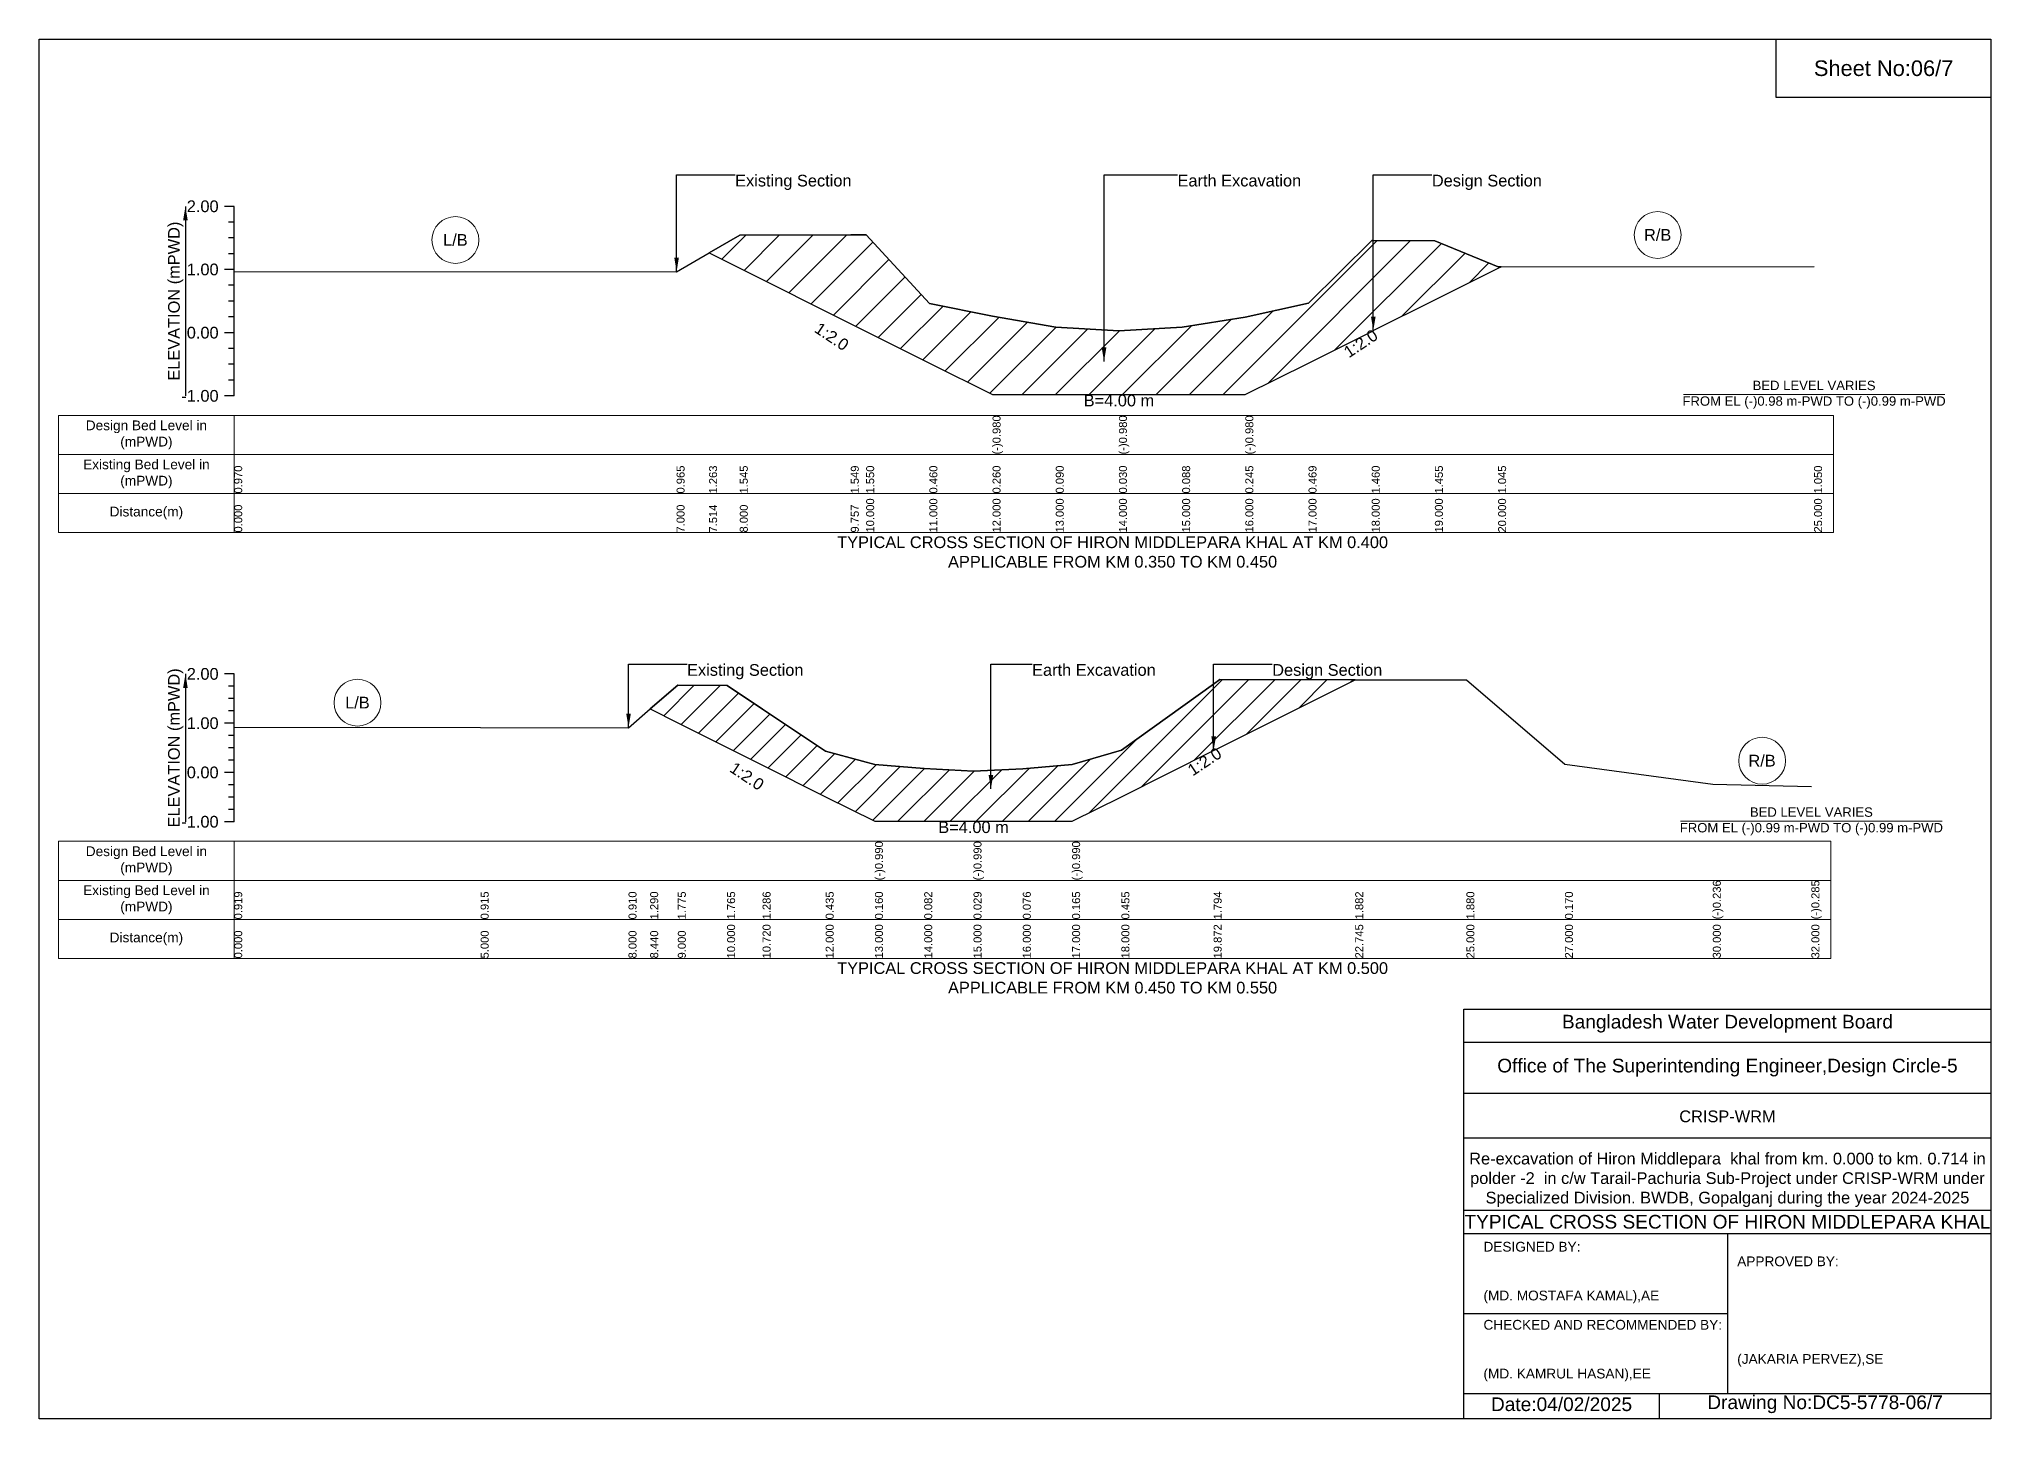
# Model space of a CAD drawing. Header units: inches. Extents: x 91000 to 178000, y -5656 to 6922.
# Drawn here: x 150000 to 158000, y -5656 to 0 of the extents above; entities that cross this region are included whole.
import ezdxf

# ---------------------------------------------------------------- set-up
doc = ezdxf.new("R2010")
doc.units = ezdxf.units.IN
doc.header["$LTSCALE"] = 7
doc.header["$MEASUREMENT"] = 0
for name, color, linetype, lineweight in [('Cross section Data Border', 7, 'Continuous', 9), ('Cross Section Labels', 7, 'Continuous', 9), ('Existing_Bed_Level for Xsection', 7, 'Continuous', 25)]:
    doc.layers.add(name, color=color, linetype=linetype, lineweight=lineweight)
doc.styles.get("Standard").update_dxf_attribs({"font": 'arial.ttf'})
doc.dimstyles.get("Standard").update_dxf_attribs({"dimtxt": 0.18, "dimasz": 0.18, "dimexe": 0.18, "dimexo": 0.0625, "dimgap": 0.09, "dimtad": 0, "dimtih": 1, "dimtoh": 1, "dimdec": 4, "dimzin": 0, "dimdsep": 46, "dimtxsty": 'Standard', "dimcen": 0.09, "dimadec": 0, "dimazin": 0, "dimtfac": 1, "dimtdec": 4, "dimtofl": 0, "dimtmove": 0, "dimatfit": 3, "dimfxl": 1, "dimtolj": 1, "dimtzin": 0, "dimarcsym": 0})

msp = doc.modelspace()

# ---------------------------------------------------------------- hatches: boundary and pattern name
at = {"layer": 'Existing_Bed_Level for Xsection'}
h = msp.add_hatch(dxfattribs=at)
h.set_pattern_fill('ANSI31', color=256, scale=777, style=0)
h.paths.add_polyline_path([(152746.1, -876.6), (152872, -939.6), (153327, -1167.1), (153390, -1198.6), (153649, -1328.1), (153908, -1457.6), (154167, -1457.6), (154426, -1457.6), (154685, -1457.6), (154944, -1457.6), (155203, -1328.1), (155462, -1198.6), (155468.5, -1195.3), (155721, -1069.1), (155980, -939.6), (155993, -933.1), (155980, -933.1), (155721, -826.9), (155468.5, -825.7), (155462, -825.6), (155203, -1082.3), (154944, -1140.3), (154685, -1181), (154426, -1196), (154167, -1180.5), (153908, -1136.4), (153649, -1084.6), (153390, -802.3), (153327, -802.5), (152872, -803.6)])
h = msp.add_hatch(dxfattribs=at)
h.set_pattern_fill('ANSI31', color=256, scale=606, style=0)
h.paths.add_polyline_path([(152504.8, -2745.8), (152618, -2802.4), (152820, -2903.4), (152965.4, -2976.1), (153224, -3105.4), (153426, -3206.4), (153628, -3206.4), (153830, -3206.4), (154032, -3206.4), (154234, -3206.4), (154436, -3105.4), (154814.2, -2916.3), (154840, -2903.4), (155394.4, -2626.2), (154840, -2625.7), (154814.2, -2644.1), (154436, -2914.5), (154234, -2973.1), (154032, -2991.1), (153830, -3000.6), (153628, -2989.9), (153426, -2974.1), (153224, -2918.6), (152965.4, -2746.6), (152820, -2649.9), (152618, -2647.9)])

# ---------------------------------------------------------------- linework, layer by layer
for points in [[(150000, 0), (158000, 0), (158000, -5656), (150000, -5656)], [(157120, 0), (158000, 0), (158000, -240), (157120, -240)]]:
    msp.add_lwpolyline(points, close=True)
for points in [[(155840, -5656), (155840, -3976), (158000, -3976)], [(155840, -4112), (158000, -4112)], [(155840, -4320), (158000, -4320)], [(155840, -4504), (158000, -4504)], [(155840, -4800), (158000, -4800)], [(155840, -4896), (158000, -4896)], [(156920, -4896), (156920, -5552)], [(155840, -5224), (156920, -5224)], [(155840, -5552), (158000, -5552)], [(156640, -5552), (156640, -5656)]]:
    msp.add_lwpolyline(points)
at = {"layer": 'Cross section Data Border'}
for points in [[(150080, -1542.8), (157355, -1542.8), (157355, -2022.8), (150080, -2022.8)], [(150080, -3288.4), (157344, -3288.4), (157344, -3768.4), (150080, -3768.4)]]:
    msp.add_lwpolyline(points, close=True, dxfattribs=at)
for points in [[(150800, -1542.8), (150800, -2022.8)], [(150080, -1702.8), (157355, -1702.8)], [(150080, -1862.8), (157355, -1862.8)], [(150800, -3288.4), (150800, -3768.4)], [(150080, -3448.4), (157344, -3448.4)], [(150080, -3608.4), (157344, -3608.4)]]:
    msp.add_lwpolyline(points, dxfattribs=at)
at = {"layer": 'Cross Section Labels'}
for points in [[(156739.2, -1457.6), (157810.8, -1457.6)], [(156728.2, -3206.4), (157799.8, -3206.4)]]:
    msp.add_lwpolyline(points, dxfattribs=at)
for centre in [(156634, -803), (151706.5, -823.7), (151305, -2720.2), (157062, -2958.1)]:
    msp.add_circle(centre, 96, dxfattribs=at)
at = {"layer": 'Existing_Bed_Level for Xsection'}
for points in [[(150800, -685.8), (150760, -685.8)], [(150800, -1462.8), (150800, -1203.8), (150800, -944.8), (150800, -685.8)], [(150800, -750.5), (150776, -750.5)], [(150800, -815.3), (150776, -815.3)], [(150800, -952.5), (152613, -953.8), (152746.1, -876.6), (152872, -803.6), (153327, -802.5), (153390, -802.3), (153649, -1084.6), (153908, -1136.4), (153908, -1136.4), (154167, -1180.5), (154426, -1196), (154426, -1196), (154685, -1181), (154944, -1140.3), (154944, -1140.3), (155203, -1082.3), (155462, -825.6), (155468.5, -825.7), (155721, -826.9), (155980, -933.1), (155993, -933.1), (157275, -931.8)], [(150800, -944.8), (150760, -944.8)], [(150800, -880), (150776, -880)], [(150800, -1009.5), (150776, -1009.5)], [(150800, -1074.3), (150776, -1074.3)], [(150800, -1139), (150776, -1139)], [(150800, -1203.8), (150760, -1203.8)], [(150800, -1268.5), (150776, -1268.5)], [(150800, -1333.3), (150776, -1333.3)], [(150800, -1398), (150776, -1398)], [(150800, -1462.8), (150760, -1462.8)], [(150800, -2602.4), (150760, -2602.4)], [(150800, -3208.4), (150800, -3006.4), (150800, -2804.4), (150800, -2602.4)], [(150800, -2820.8), (151810, -2821.6), (152416, -2822.6), (152504.8, -2745.8), (152618, -2647.9), (152820, -2649.9), (152965.4, -2746.6), (153224, -2918.6), (153426, -2974.1), (153426, -2974.1), (153628, -2989.9), (153830, -3000.6), (153830, -3000.6), (154032, -2991.1), (154234, -2973.1), (154234, -2973.1), (154436, -2914.5), (154814.2, -2644.1), (154840, -2625.7), (155394.4, -2626.2), (155850, -2626.7), (156254, -2972.1), (156860, -3054.1), (157264, -3064)], [(150800, -2652.9), (150776, -2652.9)], [(150800, -2703.4), (150776, -2703.4)], [(150800, -2753.9), (150776, -2753.9)], [(150800, -2804.4), (150760, -2804.4)], [(150800, -2854.9), (150776, -2854.9)], [(150800, -2905.4), (150776, -2905.4)], [(150800, -2955.9), (150776, -2955.9)], [(150800, -3006.4), (150760, -3006.4)], [(150800, -3056.9), (150776, -3056.9)], [(150800, -3107.4), (150776, -3107.4)], [(150800, -3157.9), (150776, -3157.9)], [(150800, -3208.4), (150760, -3208.4)]]:
    msp.add_lwpolyline(points, dxfattribs=at)
for points in [[(152746.1, -876.6), (152746.1, -876.6), (152872, -939.6), (153327, -1167.1), (153390, -1198.6), (153649, -1328.1), (153908, -1457.6), (153908, -1457.6), (154167, -1457.6), (154426, -1457.6), (154426, -1457.6), (154685, -1457.6), (154944, -1457.6), (154944, -1457.6), (155203, -1328.1), (155462, -1198.6), (155468.5, -1195.3), (155721, -1069.1), (155980, -939.6), (155993, -933.1), (155993, -933.1), (155993, -933.1), (155980, -933.1), (155721, -826.9), (155468.5, -825.7), (155462, -825.6), (155203, -1082.3), (154944, -1140.3), (154944, -1140.3), (154685, -1181), (154426, -1196), (154426, -1196), (154167, -1180.5), (153908, -1136.4), (153908, -1136.4), (153649, -1084.6), (153390, -802.3), (153327, -802.5), (152872, -803.6), (152746.1, -876.6)], [(152504.8, -2745.8), (152504.8, -2745.8), (152618, -2802.4), (152820, -2903.4), (152965.4, -2976.1), (153224, -3105.4), (153426, -3206.4), (153426, -3206.4), (153628, -3206.4), (153830, -3206.4), (153830, -3206.4), (154032, -3206.4), (154234, -3206.4), (154234, -3206.4), (154436, -3105.4), (154814.2, -2916.3), (154840, -2903.4), (155394.4, -2626.2), (155394.4, -2626.2), (155394.4, -2626.2), (154840, -2625.7), (154814.2, -2644.1), (154436, -2914.5), (154234, -2973.1), (154234, -2973.1), (154032, -2991.1), (153830, -3000.6), (153830, -3000.6), (153628, -2989.9), (153426, -2974.1), (153426, -2974.1), (153224, -2918.6), (152965.4, -2746.6), (152820, -2649.9), (152618, -2647.9), (152504.8, -2745.8)]]:
    msp.add_lwpolyline(points, close=True, dxfattribs=at)

# ---------------------------------------------------------------- texts
at = {"attachment_point": 5}
for s, insert, char_height in [('Sheet No:06/7', (157560, -120), 64), ('Bangladesh Water Development Board', (156920, -4036), 56), ('Office of The Superintending Engineer,Design Circle-5', (156920, -4216), 56)]:
    msp.add_mtext(s, dxfattribs=dict(at, insert=insert, char_height=char_height))
for s, insert, char_height, width, attachment_point in [('CRISP-WRM', (156920, -4416), 48, 2240, 5), ('Re-excavation of Hiron Middlepara  khal from km. 0.000 to km. 0.714 in polder -2  in c/w Tarail-Pachuria Sub-Project under CRISP-WRM under Specialized Division. BWDB, Gopalganj during the year 2024-2025', (156920, -4676), 48, 2160, 5), ('TYPICAL CROSS SECTION OF HIRON MIDDLEPARA KHAL', (156920, -4848), 56, 2240, 5), ('DESIGNED BY:^J^J^J(MD. MOSTAFA KAMAL),AE', (155920, -5056), 40, 1120, 4), ('APPROVED BY:^J^J^J^J^J^J(JAKARIA PERVEZ),SE', (156960, -5216), 40, 1120, 4), ('CHECKED AND RECOMMENDED BY:^J^J^J(MD. KAMRUL HASAN),EE', (155920, -5376), 40, 1120, 4), ('Date:04/02/2025', (156240, -5596), 56, 1120, 5), ('Drawing No:DC5-5778-06/7', (157320, -5596), 56, 1760, 5)]:
    msp.add_mtext(s, dxfattribs=dict(insert=insert, char_height=char_height, width=width, attachment_point=attachment_point))
at = {"layer": 'Cross section Data Border', "char_height": 40, "width": 640, "attachment_point": 5}
for s, insert in [('Design Bed Level in (mPWD)', (150440, -1622.8)), ('Existing Bed Level in (mPWD)', (150440, -1782.8)), ('Distance(m)', (150440, -1942.8)), ('Design Bed Level in (mPWD)', (150440, -3368.4)), ('Existing Bed Level in (mPWD)', (150440, -3528.4)), ('Distance(m)', (150440, -3688.4))]:
    msp.add_mtext(s, dxfattribs=dict(at, insert=insert))
at = {"layer": 'Cross Section Labels'}
for s, insert, char_height, attachment_point in [('Existing Section', (152853, -556.3), 48, 1), ('Earth Excavation', (154666, -556.3), 48, 1), ('Design Section', (155708.5, -556.3), 48, 1), ('L/B', (151706.5, -823.7), 48, 5), ('R/B', (156634, -803), 48, 5), ('BED LEVEL VARIES ^JFROM EL (-)0.98 m-PWD TO (-)0.99 m-PWD', (157275, -1457.6), 38.4, 5), ('B=4.00 m', (154426, -1457.6), 48, 2), ('TYPICAL CROSS SECTION OF HIRON MIDDLEPARA KHAL AT KM 0.400^JAPPLICABLE FROM KM 0.350 TO KM 0.450', (154400, -2102.8), 48, 5), ('Existing Section', (152656, -2562), 48, 1), ('Earth Excavation', (154070, -2562), 48, 1), ('Design Section', (155054.2, -2562), 48, 1), ('L/B', (151305, -2720.2), 48, 5), ('R/B', (157062, -2958.1), 48, 5), ('BED LEVEL VARIES ^JFROM EL (-)0.99 m-PWD TO (-)0.99 m-PWD', (157264, -3206.4), 38.4, 5), ('B=4.00 m', (153830, -3206.4), 48, 2), ('TYPICAL CROSS SECTION OF HIRON MIDDLEPARA KHAL AT KM 0.500^JAPPLICABLE FROM KM 0.450 TO KM 0.550', (154400, -3848.4), 48, 5)]:
    msp.add_mtext(s, dxfattribs=dict(at, insert=insert, char_height=char_height, attachment_point=attachment_point))
at = {"layer": 'Cross Section Labels', "char_height": 48, "attachment_point": 2}
for insert, rotation in [((153262.3, -1199.5), 326.30993), ((155403.7, -1227.7), 33.69007), ((154763.7, -2941.6), 33.69007), ((152914.9, -3001.4), 326.30993)]:
    msp.add_mtext('1:2.0', dxfattribs=dict(at, insert=insert, rotation=rotation))
at = {"layer": 'Existing_Bed_Level for Xsection', "char_height": 48, "attachment_point": 6}
for s, insert in [('2.00', (150736, -685.8)), ('1.00', (150736, -944.8)), ('0.00', (150736, -1203.8)), ('-1.00', (150736, -1462.8)), ('2.00', (150736, -2602.4)), ('1.00', (150736, -2804.4)), ('0.00', (150736, -3006.4)), ('-1.00', (150736, -3208.4))]:
    msp.add_mtext(s, dxfattribs=dict(at, insert=insert))
at = {"layer": 'Existing_Bed_Level for Xsection', "rotation": 90}
for s, insert, char_height, attachment_point in [('ELEVATION (mPWD)', (150560, -1074.3), 48, 5), ('(-)0.980', (153908, -1702.8), 32.8, 1), ('(-)0.980', (154426, -1702.8), 32.8, 1), ('(-)0.980', (154944, -1702.8), 32.8, 1), ('0.970', (150800, -1862.8), 32.8, 1), ('0.965', (152613, -1862.8), 32.8, 1), ('1.263', (152746.1, -1862.8), 32.8, 1), ('1.545', (152872, -1862.8), 32.8, 1), ('1.549', (153327, -1862.8), 32.8, 1), ('1.550', (153390, -1862.8), 32.8, 1), ('0.460', (153649, -1862.8), 32.8, 1), ('0.260', (153908, -1862.8), 32.8, 1), ('0.090', (154167, -1862.8), 32.8, 1), ('0.030', (154426, -1862.8), 32.8, 1), ('0.088', (154685, -1862.8), 32.8, 1), ('0.245', (154944, -1862.8), 32.8, 1), ('0.469', (155203, -1862.8), 32.8, 1), ('1.460', (155462, -1862.8), 32.8, 1), ('1.455', (155721, -1862.8), 32.8, 1), ('1.045', (155980, -1862.8), 32.8, 1), ('1.050', (157275, -1862.8), 32.8, 1), ('0.000', (150800, -2022.8), 32.8, 1), ('7.000', (152613, -2022.8), 32.8, 1), ('7.514', (152746.1, -2022.8), 32.8, 1), ('8.000', (152872, -2022.8), 32.8, 1), ('9.757', (153327, -2022.8), 32.8, 1), ('10.000', (153390, -2022.8), 32.8, 1), ('11.000', (153649, -2022.8), 32.8, 1), ('12.000', (153908, -2022.8), 32.8, 1), ('13.000', (154167, -2022.8), 32.8, 1), ('14.000', (154426, -2022.8), 32.8, 1), ('15.000', (154685, -2022.8), 32.8, 1), ('16.000', (154944, -2022.8), 32.8, 1), ('17.000', (155203, -2022.8), 32.8, 1), ('18.000', (155462, -2022.8), 32.8, 1), ('19.000', (155721, -2022.8), 32.8, 1), ('20.000', (155980, -2022.8), 32.8, 1), ('25.000', (157275, -2022.8), 32.8, 1), ('ELEVATION (mPWD)', (150560, -2905.4), 48, 5), ('(-)0.990', (153426, -3448.4), 32.8, 1), ('(-)0.990', (153830, -3448.4), 32.8, 1), ('(-)0.990', (154234, -3448.4), 32.8, 1), ('0.919', (150800, -3608.4), 32.8, 1), ('0.915', (151810, -3608.4), 32.8, 1), ('0.910', (152416, -3608.4), 32.8, 1), ('1.290', (152504.8, -3608.4), 32.8, 1), ('1.775', (152618, -3608.4), 32.8, 1), ('1.765', (152820, -3608.4), 32.8, 1), ('1.286', (152965.4, -3608.4), 32.8, 1), ('0.435', (153224, -3608.4), 32.8, 1), ('0.160', (153426, -3608.4), 32.8, 1), ('0.082', (153628, -3608.4), 32.8, 1), ('0.029', (153830, -3608.4), 32.8, 1), ('0.076', (154032, -3608.4), 32.8, 1), ('0.165', (154234, -3608.4), 32.8, 1), ('0.455', (154436, -3608.4), 32.8, 1), ('1.794', (154814.2, -3608.4), 32.8, 1), ('1.882', (155394.4, -3608.4), 32.8, 1), ('1.880', (155850, -3608.4), 32.8, 1), ('0.170', (156254, -3608.4), 32.8, 1), ('(-)0.236', (156860, -3608.4), 32.8, 1), ('(-)0.285', (157264, -3608.4), 32.8, 1), ('0.000', (150800, -3768.4), 32.8, 1), ('5.000', (151810, -3768.4), 32.8, 1), ('8.000', (152416, -3768.4), 32.8, 1), ('8.440', (152504.8, -3768.4), 32.8, 1), ('9.000', (152618, -3768.4), 32.8, 1), ('10.000', (152820, -3768.4), 32.8, 1), ('10.720', (152965.4, -3768.4), 32.8, 1), ('12.000', (153224, -3768.4), 32.8, 1), ('13.000', (153426, -3768.4), 32.8, 1), ('14.000', (153628, -3768.4), 32.8, 1), ('15.000', (153830, -3768.4), 32.8, 1), ('16.000', (154032, -3768.4), 32.8, 1), ('17.000', (154234, -3768.4), 32.8, 1), ('18.000', (154436, -3768.4), 32.8, 1), ('19.872', (154814.2, -3768.4), 32.8, 1), ('22.745', (155394.4, -3768.4), 32.8, 1), ('25.000', (155850, -3768.4), 32.8, 1), ('27.000', (156254, -3768.4), 32.8, 1), ('30.000', (156860, -3768.4), 32.8, 1), ('32.000', (157264, -3768.4), 32.8, 1)]:
    msp.add_mtext(s, dxfattribs=dict(at, insert=insert, char_height=char_height, attachment_point=attachment_point))

# ---------------------------------------------------------------- leaders
at = {"layer": 'Cross Section Labels', "annotation_type": 0, "has_hookline": 1, "hookline_direction": 0}
for points, text_width in [([(152613, -953.8), (152613, -556.3), (152852.9, -556.3)], 467.2), ([(154364.9, -1321.9), (154364.9, -556.3), (154665.9, -556.3)], 497), ([(155468.5, -1195.3), (155468.5, -556.3), (155708.4, -556.3)], 441.2), ([(152416, -2822.6), (152416, -2562), (152655.9, -2562)], 467.2), ([(153901.3, -3073.9), (153901.3, -2562), (154069.9, -2562)], 497), ([(154814.2, -2916.3), (154814.2, -2562), (155054.1, -2562)], 441.2)]:
    msp.add_leader(points, dimstyle='Standard', override={"dimasz": 57.6}, dxfattribs=dict(at, text_width=text_width))
at = {"layer": 'Existing_Bed_Level for Xsection'}
for points in [[(150600, -685.8), (150600, -1462.8)], [(150600, -2602.4), (150600, -3208.4)]]:
    msp.add_leader(points, dimstyle='Standard', override={"dimasz": 57.6}, dxfattribs=at)

doc.saveas('drawing.dxf')
